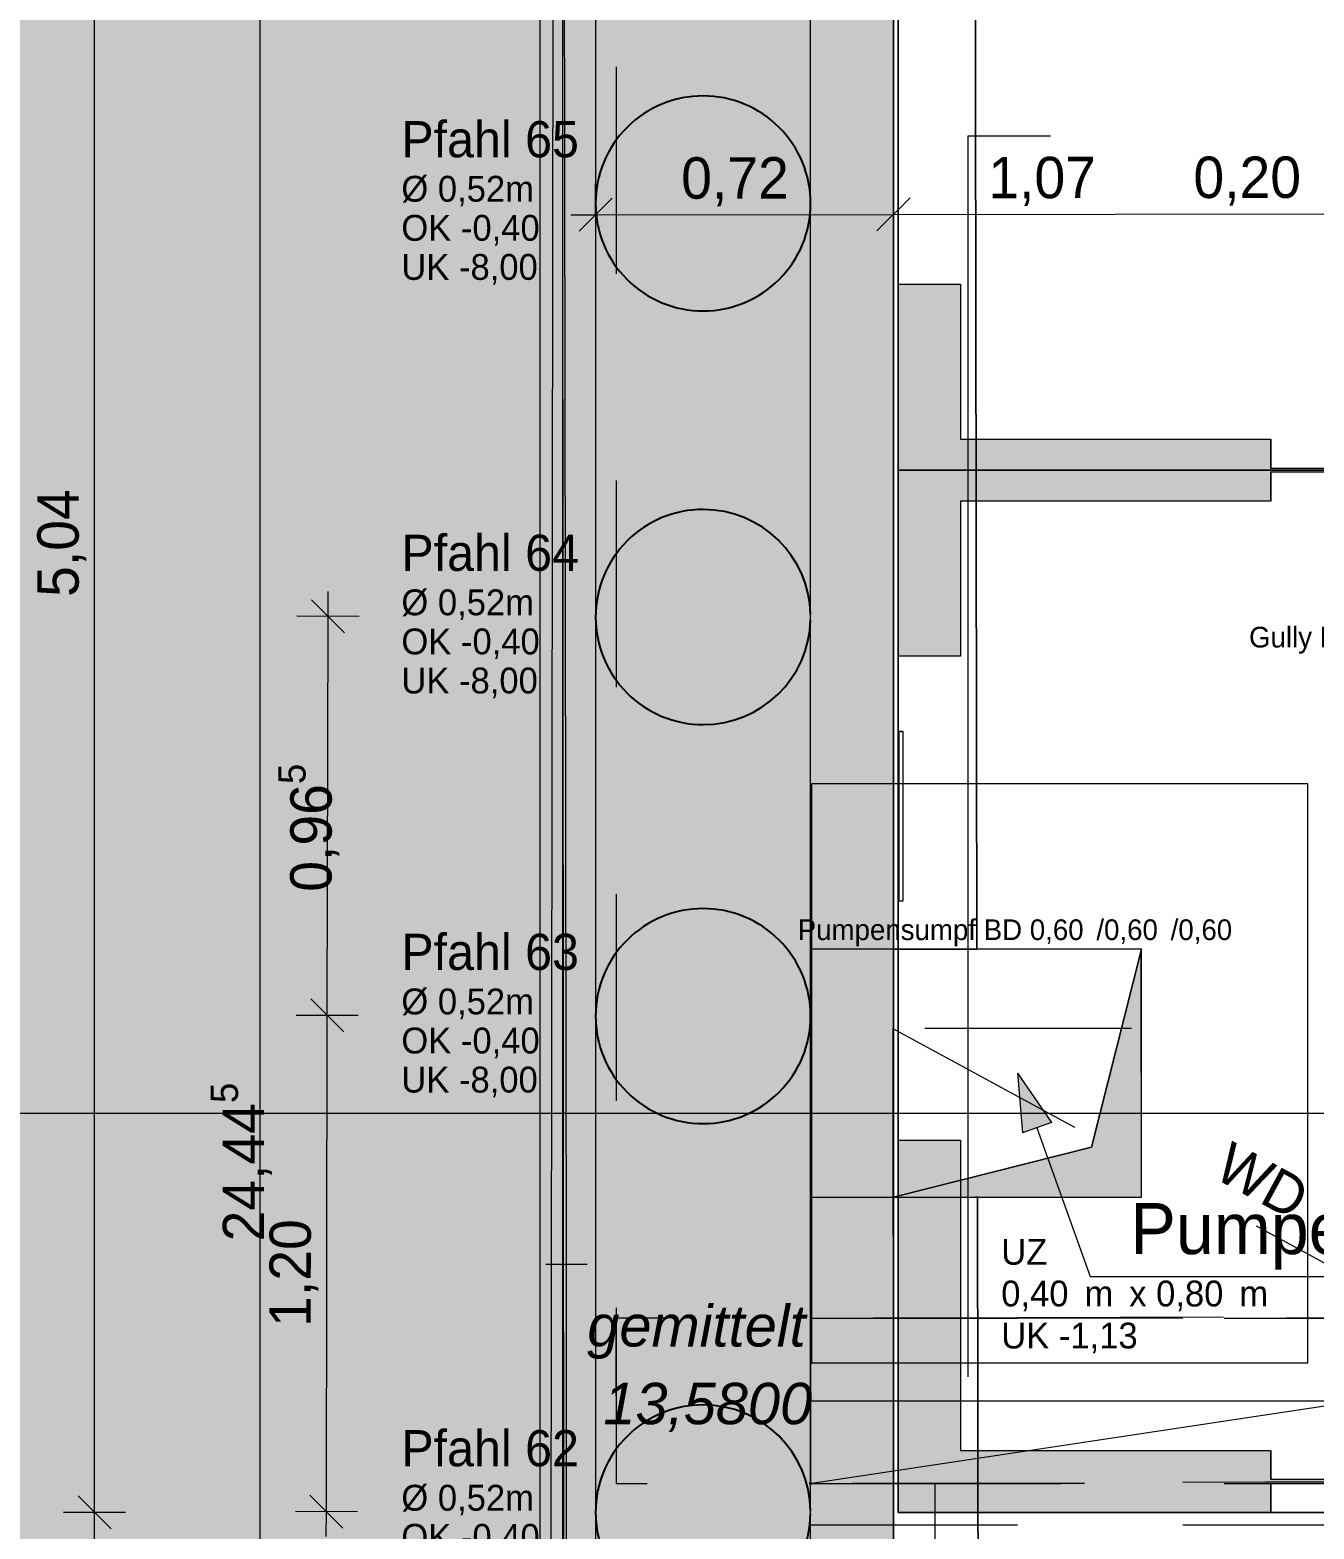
# Model space of a CAD drawing. Header units: metres. Extents: x -14 to 130, y -38 to 4.
# Drawn here: x -1.232 to 1.872, y -22.005 to -18.381 of the extents above; entities that cross this region are included whole.
import ezdxf

# ---------------------------------------------------------------- set-up
doc = ezdxf.new("R2010")
doc.units = ezdxf.units.M
doc.header["$MEASUREMENT"] = 0
for name, pattern in [('Schnittlinie', [0.006, 0.003, -0.0015, 0, -0.0015]), ('Strichliert_1_-1', [2, 1, -1]), ('Untersicht', [0.001, 0.0005, -0.0005])]:
    doc.linetypes.add(name, pattern=pattern)
for name, color, linetype in [('-1._KG PP_3_111 Bohrpfahl - ReGeBe', 7, 'Continuous'), ('-1._KG PP_3_111 Wand Aussen - Bohrpfahlwand 80', 7, 'Continuous'), ('-1._KG PP_3_210 Decke', 7, 'Continuous'), ('-1._KG PP_3_220 Bodenaufbau', 7, 'Continuous'), ('-1._KG PP_3_250 Träger Unterzug', 7, 'Continuous'), ('-1._KG PP_3_270 Deckendurchbruchsymbol', 7, 'Continuous'), ('-1._KG PP_3_570 Beschriftung 3D', 7, 'Continuous'), ('-1._KG PP_3_725 Nachbarbebauung', 7, 'Continuous'), ('-1._KG PP_3_810 Raum', 7, 'Continuous'), ('-1._KG PP_3_815 Raumbegrenzung', 7, 'Continuous'), ('-1._KG PP_3_851 Marker Schnitt', 7, 'Continuous'), ('-1._KG PP_3_910 Allgemein Lageplan Höhen', 7, 'Continuous'), ('-1._KG PP_3_945 Einreichplan Beschriftung', 7, 'Continuous'), ('-1._KG PP_3_950 Polierplan Bemaßung', 7, 'Continuous'), ('-1._KG PP_3_955 Polierplan Beschriftung', 7, 'Continuous'), ('-1._KG PP_3_Bauwerke_Gebäude - Haus', 7, 'Continuous'), ('-1._KG PP_3_Bemaßen_Sperrmaß 2D', 7, 'Continuous'), ('-1._KG PP_3_Gelände_Beschriftung Gelände', 7, 'Continuous'), ('-1._KG PP_3_Kataster Grenzpunkte_Grenzpunkt (GP) Hausecke_Kennzeichen', 7, 'Continuous'), ('-1._KG PP_3_Kataster Grundstücke_Grundstück', 7, 'Continuous'), ('-1._KG PP_3_Neubau_840 Baulinien', 7, 'Continuous')]:
    doc.layers.add(name, color=color, linetype=linetype)
doc.styles.add('ERSTELLTER_STIL_5', font='')
doc.styles.add('ERSTELLTER_STIL_6', font='arialbi.ttf')
doc.styles.get('ERSTELLTER_STIL_5').set_extended_font_data('Eurostile')
doc.linetypes.add('GAS', pattern='A,0,[1,415_260415_PP_VA_1_2 -1 KG1.Shx,S=0.186508,R=0,X=0,Y=0],-26.5,0', length=26.5)
doc.linetypes.add('Grenze Grundstück', pattern='A,0,[2,415_260415_PP_VA_1_2 -1 KG1.Shx,S=0.00031746,R=0,X=0,Y=0],-0.04,0', length=0.04)

msp = doc.modelspace()

# ---------------------------------------------------------------- hatches: boundary and pattern name
at = {"layer": '-1._KG PP_3_111 Bohrpfahl - ReGeBe', "linetype": 'Continuous', "lineweight": 13, "true_color": 0x3f7f02}
for points in [[(0.395, -18.54, 0.414214), (0.135, -18.8, 0.414214), (0.395, -19.06, 0.414214), (0.655, -18.8, 0.414214)], [(0.1351, -19.8, 0.414214), (0.3951, -20.06, 0.406183), (0.655, -19.8072), (0.655, -19.7929, 0.406183), (0.3951, -19.54, 0.414214)], [(0.395, -20.505, 0.414214), (0.135, -20.765, 0.414214), (0.395, -21.025, 0.414214), (0.655, -20.765, 0.414214)], [(0.135, -21.965, 0.414214), (0.395, -22.225, 0.41053), (0.655, -21.9683), (0.655, -21.9617, 0.41053), (0.395, -21.705, 0.414214)]]:
    msp.add_hatch(color=76, dxfattribs=at).paths.add_polyline_path(points)
at = {"layer": '-1._KG PP_3_111 Wand Aussen - Bohrpfahlwand 80', "linetype": 'Continuous', "lineweight": 13, "true_color": 0xaa6446}
for points in [[(0.055, -15), (0.055, -21.495), (0.135, -21.495), (0.135, -14.9999)], [(0.055, -21.495), (0.055, -21.99), (0.135, -21.99), (0.135, -21.495)], [(0.055, -21.99), (0.0667, -31.38), (0.1467, -31.3799), (0.135, -21.99)]]:
    msp.add_hatch(color=25, dxfattribs=at).paths.add_polyline_path(points)
at = {"layer": '-1._KG PP_3_111 Wand Aussen - Bohrpfahlwand 80', "linetype": 'Continuous', "lineweight": 13, "true_color": 0x3f7f02}
for points in [[(0.855, -21.495), (0.855, -14.9985), (0.655, -14.9989), (0.655, -21.495)], [(0.1439, -17.7673), (0.135, -17.7), (0.135, -18.8), (0.1439, -18.7327), (0.1698, -18.67), (0.2112, -18.6162), (0.265, -18.5748), (0.3277, -18.5489), (0.395, -18.54), (0.4623, -18.5489), (0.525, -18.5748), (0.5788, -18.6162), (0.6202, -18.67), (0.6461, -18.7327), (0.655, -18.8), (0.655, -17.7), (0.6461, -17.7673), (0.6202, -17.83), (0.5788, -17.8839), (0.525, -17.9252), (0.4623, -17.9511), (0.395, -17.96), (0.3277, -17.9511), (0.265, -17.9252), (0.2112, -17.8839), (0.1698, -17.83)], [(0.135, -20.765), (0.1439, -20.6977), (0.1698, -20.635), (0.2112, -20.5812), (0.265, -20.5398), (0.3277, -20.5139), (0.395, -20.505), (0.4623, -20.5139), (0.525, -20.5398), (0.5788, -20.5812), (0.6202, -20.635), (0.6461, -20.6977), (0.655, -20.765), (0.655, -19.8008), (0.6462, -19.8673), (0.6203, -19.93), (0.5789, -19.9839), (0.5251, -20.0252), (0.4624, -20.0511), (0.3951, -20.06), (0.3278, -20.0511), (0.2651, -20.0252), (0.2113, -19.9839), (0.1699, -19.93), (0.144, -19.8673), (0.1351, -19.8), (0.144, -19.7327), (0.1699, -19.67), (0.2113, -19.6162), (0.2651, -19.5748), (0.3278, -19.5489), (0.3951, -19.54), (0.4624, -19.5489), (0.5251, -19.5748), (0.5789, -19.6162), (0.6203, -19.67), (0.6462, -19.7327), (0.655, -19.7993), (0.655, -18.8), (0.6461, -18.8673), (0.6202, -18.93), (0.5788, -18.9839), (0.525, -19.0252), (0.4623, -19.0511), (0.395, -19.06), (0.3277, -19.0511), (0.265, -19.0252), (0.2112, -18.9839), (0.1698, -18.93), (0.1439, -18.8673), (0.135, -18.8)], [(0.1439, -20.8323), (0.135, -20.765), (0.135, -21.495), (0.655, -21.495), (0.655, -20.765), (0.6461, -20.8323), (0.6202, -20.895), (0.5788, -20.9489), (0.525, -20.9902), (0.4623, -21.0161), (0.395, -21.025), (0.3277, -21.0161), (0.265, -20.9902), (0.2112, -20.9489), (0.1698, -20.895)], [(0.655, -21.495), (0.135, -21.495), (0.135, -21.99), (0.1383, -21.9899), (0.135, -21.965), (0.1439, -21.8977), (0.1699, -21.835), (0.2112, -21.7812), (0.265, -21.7398), (0.3277, -21.7139), (0.395, -21.705), (0.4623, -21.7139), (0.525, -21.7398), (0.5789, -21.7812), (0.6202, -21.835), (0.6462, -21.8977), (0.655, -21.9648)], [(0.855, -21.9895), (0.855, -21.495), (0.655, -21.495), (0.655, -21.9896)], [(0.135, -21.99), (0.1367, -23.35), (0.1456, -23.2827), (0.1715, -23.22), (0.2128, -23.1662), (0.2667, -23.1248), (0.3294, -23.0989), (0.3967, -23.09), (0.464, -23.0989), (0.5267, -23.1248), (0.5805, -23.1662), (0.6219, -23.22), (0.6478, -23.2827), (0.6567, -23.35), (0.655, -21.9896), (0.6518, -21.9896), (0.6462, -22.0323), (0.6202, -22.095), (0.5789, -22.1489), (0.525, -22.1902), (0.4623, -22.2161), (0.395, -22.225), (0.3277, -22.2161), (0.265, -22.1902), (0.2112, -22.1489), (0.1699, -22.095), (0.1439, -22.0323), (0.1383, -21.9899)], [(0.655, -21.9652), (0.6518, -21.9896), (0.655, -21.9896)], [(0.8667, -31.379), (0.855, -21.9895), (0.655, -21.9896), (0.6667, -31.3793)]]:
    msp.add_hatch(color=76, dxfattribs=at).paths.add_polyline_path(points)
at = {"layer": '-1._KG PP_3_270 Deckendurchbruchsymbol', "linetype": 'Continuous', "lineweight": 0, "true_color": 0x000000}
msp.add_hatch(color=18, dxfattribs=at).paths.add_polyline_path([(0.855, -21.2031), (1.455, -21.2031), (1.455, -20.6031), (1.3338, -21.0819)])
at = {"layer": '-1._KG PP_3_570 Beschriftung 3D', "linetype": 'Continuous', "lineweight": 0, "true_color": 0x191100}
h = msp.add_hatch(color=28, dxfattribs=at)
h.paths.add_polyline_path([(0.8669, -11.48), (0.8449, -11.48), (0.8449, -11.49), (0.8669, -11.49), (0.8669, -11.935), (1.0169, -11.935), (1.0169, -11.56), (1.7669, -11.56), (1.7669, -11.49), (4.9669, -11.49), (4.9669, -11.56), (5.7169, -11.56), (5.7169, -11.935), (5.7869, -11.935), (5.7869, -13.105), (5.7169, -13.105), (5.7169, -13.855), (4.9669, -13.855), (4.9669, -13.925), (1.7669, -13.925), (1.7669, -13.855), (1.0169, -13.855), (1.0169, -13.105), (0.8669, -13.105), (0.8669, -14.005), (1.7669, -14.005), (1.7669, -13.935), (4.9669, -13.935), (4.9669, -14.005), (5.7869, -14.005), (5.7869, -14.205), (4.9669, -14.205), (4.9669, -14.275), (1.7669, -14.275), (1.7669, -14.205), (0.8669, -14.205), (0.8669, -15.105), (1.0169, -15.105), (1.0169, -14.355), (1.7669, -14.355), (1.7669, -14.285), (4.9669, -14.285), (4.9669, -14.355), (5.7169, -14.355), (5.7169, -15.105), (5.7869, -15.105), (5.7869, -15.825), (5.7169, -15.825), (5.7169, -16.575), (4.9669, -16.575), (4.9669, -16.645), (1.7669, -16.645), (1.7669, -16.575), (1.0169, -16.575), (1.0169, -15.825), (0.8669, -15.825), (0.8669, -16.725), (1.7669, -16.725), (1.7669, -16.655), (4.9669, -16.655), (4.9669, -16.725), (5.7869, -16.725), (5.7869, -16.925), (4.9669, -16.925), (4.9669, -16.995), (1.7669, -16.995), (1.7669, -16.925), (0.8669, -16.925), (0.8669, -17.825), (1.0169, -17.825), (1.0169, -17.075), (1.7669, -17.075), (1.7669, -17.005), (4.9669, -17.005), (4.9669, -17.075), (5.7169, -17.075), (5.7169, -17.825), (5.7869, -17.825), (5.7869, -18.995), (5.7169, -18.995), (5.7169, -19.37), (4.9669, -19.37), (4.9669, -19.44), (1.7669, -19.44), (1.7669, -19.37), (1.0169, -19.37), (1.0169, -18.995), (0.8669, -18.995), (0.8669, -19.895), (1.0169, -19.895), (1.0169, -19.52), (1.7669, -19.52), (1.7669, -19.45), (4.9669, -19.45), (4.9669, -19.52), (5.7169, -19.52), (5.7169, -19.895), (5.7869, -19.895), (5.7869, -21.065), (5.7169, -21.065), (5.7169, -21.815), (4.9669, -21.815), (4.9669, -21.885), (1.7669, -21.885), (1.7669, -21.815), (1.0169, -21.815), (1.0169, -21.065), (0.8669, -21.065), (0.8669, -21.965), (1.7669, -21.965), (1.7669, -21.895), (4.9669, -21.895), (4.9669, -21.965), (5.7869, -21.965), (5.7869, -22.165), (4.9669, -22.165), (4.9669, -22.235), (1.7669, -22.235), (1.7669, -22.165), (0.8669, -22.165), (0.8669, -23.065), (1.0169, -23.065), (1.0169, -22.315), (1.7669, -22.315), (1.7669, -22.245), (4.9669, -22.245), (4.9669, -22.315), (5.7169, -22.315), (5.7169, -23.065), (5.7869, -23.065), (5.7869, -24.235), (5.7169, -24.235), (5.7169, -24.61), (4.9669, -24.61), (4.9669, -24.68), (1.7669, -24.68), (1.7669, -24.61), (1.0169, -24.61), (1.0169, -24.235), (0.8669, -24.235), (0.8669, -25.135), (1.0169, -25.135), (1.0169, -24.76), (1.7669, -24.76), (1.7669, -24.69), (4.9669, -24.69), (4.9669, -24.76), (5.7169, -24.76), (5.7169, -25.135), (5.7869, -25.135), (5.7869, -26.305), (5.7169, -26.305), (5.7169, -27.055), (4.9669, -27.055), (4.9669, -27.125), (1.7669, -27.125), (1.7669, -27.055), (1.0169, -27.055), (1.0169, -26.305), (0.8669, -26.305), (0.8669, -27.205), (1.7669, -27.205), (1.7669, -27.135), (4.9669, -27.135), (4.9669, -27.205), (5.8569, -27.205), (5.8569, -27.2189), (4.976, -27.345), (4.9859, -27.4143), (1.8181, -27.8674), (1.8082, -27.7981), (0.9173, -27.9256), (1.0447, -28.8165), (1.1932, -28.7953), (1.087, -28.0528), (1.8294, -27.9466), (1.8195, -27.8773), (4.9873, -27.4242), (4.9972, -27.4935), (5.7396, -27.3872), (5.8458, -28.1297), (5.9151, -28.1198), (6.0171, -28.8325), (5.9478, -28.8424), (6.054, -29.5849), (5.3116, -29.6911), (5.3215, -29.7604), (2.1537, -30.2135), (2.1438, -30.1442), (1.4014, -30.2504), (1.2952, -29.508), (1.1467, -29.5292), (1.2741, -30.4202), (0.9173, -30.4715), (1.0447, -31.3624), (1.1932, -31.3412), (1.087, -30.5987), (1.8294, -30.4925), (1.8195, -30.4232), (4.9873, -29.9701), (4.9972, -30.0394), (5.7396, -29.9332), (5.8458, -30.6756), (5.9151, -30.6657), (6.0171, -31.3784), (5.9478, -31.3883), (6.054, -32.1308), (5.3116, -32.237), (5.3215, -32.3063), (2.1537, -32.7594), (2.1438, -32.6901), (1.4014, -32.7963), (1.2952, -32.0539), (1.1467, -32.0751), (1.2741, -32.9661), (2.1651, -32.8386), (2.1551, -32.7693), (5.3229, -32.3162), (5.3328, -32.3855), (13.0079, -31.2875), (13.0178, -31.3553), (13.9084, -31.2254), (13.8997, -31.166), (17.0675, -30.7129), (17.0749, -30.7638), (17.9655, -30.634), (17.8356, -29.7434), (17.7645, -29.7538), (17.6625, -29.0411), (17.7318, -29.031), (17.602, -28.1404), (16.7114, -28.2702), (16.7227, -28.3479), (13.555, -28.8011), (13.5557, -28.806), (13.5448, -28.7318), (12.6543, -28.8616), (12.7841, -29.7522), (12.8533, -29.7421), (12.9553, -30.4549), (12.8879, -30.4647), (13.0065, -31.2777), (6.2223, -32.2481), (6.0963, -31.3671), (6.027, -31.377), (5.925, -30.6643), (5.9943, -30.6544), (5.8668, -29.7632), (6.2237, -29.7121), (6.0963, -28.8212), (6.027, -28.8311), (5.925, -28.1184), (5.9943, -28.1084), (5.8669, -27.2175), (5.8669, -26.305), (5.7969, -26.305), (5.7969, -25.135), (5.8669, -25.135), (5.8669, -24.235), (5.7969, -24.235), (5.7969, -23.065), (5.8669, -23.065), (5.8669, -22.165), (5.7969, -22.165), (5.7969, -21.965), (5.8669, -21.965), (5.8669, -21.065), (5.7969, -21.065), (5.7969, -19.895), (5.8669, -19.895), (5.8669, -18.995), (5.7969, -18.995), (5.7969, -17.825), (5.8669, -17.825), (5.8669, -16.925), (5.7969, -16.925), (5.7969, -16.725), (5.8669, -16.725), (5.8669, -15.825), (5.7969, -15.825), (5.7969, -15.105), (5.8669, -15.105), (5.8669, -14.205), (5.7969, -14.205), (5.7969, -14.005), (5.8669, -14.005), (5.8669, -13.105), (5.7969, -13.105), (5.7969, -11.935), (5.8669, -11.935), (5.8669, -11.035), (5.7969, -11.035), (5.7969, -9.865), (5.8669, -9.865), (5.8669, -8.965), (4.9669, -8.965), (4.9669, -9.035), (1.7669, -9.035), (1.7669, -8.965), (0.8669, -8.965), (0.8669, -9.865), (1.0169, -9.865), (1.0169, -9.115), (1.7669, -9.115), (1.7669, -9.045), (4.9669, -9.045), (4.9669, -9.115), (5.7169, -9.115), (5.7169, -9.865), (5.7869, -9.865), (5.7869, -11.035), (5.7169, -11.035), (5.7169, -11.41), (4.9669, -11.41), (4.9669, -11.48), (1.7669, -11.48), (1.7669, -11.41), (1.0169, -11.41), (1.0169, -11.035), (0.8669, -11.035)])
h.paths.add_polyline_path([(12.9325, -29.7306), (12.8243, -28.9884), (13.5665, -28.8802), (13.5564, -28.811), (16.7241, -28.3578), (16.7228, -28.3486), (16.733, -28.4186), (17.4752, -28.3104), (17.5834, -29.0526), (17.6526, -29.0425), (17.7546, -29.7552), (17.6872, -29.7651), (17.7954, -30.5072), (17.0532, -30.6154), (17.066, -30.703), (13.8983, -31.1561), (13.8867, -31.077), (13.1446, -31.1852), (13.0364, -30.443), (12.9652, -30.4534), (12.8632, -29.7407)], flags=0)
at = {"layer": '-1._KG PP_3_725 Nachbarbebauung', "linetype": 'Continuous', "lineweight": 0, "true_color": 0x1f1f1f}
msp.add_hatch(color=250, dxfattribs=at).paths.add_polyline_path([(0.0099, -2.0785), (-3.9335, -2.0676), (-3.9335, -23.1322), (-0.1266, -23.2195), (0.059, -23.2207), (0.0528, -14.1947), (0.0564, -12.2031)])
at = {"layer": '-1._KG PP_3_955 Polierplan Beschriftung', "linetype": 'Continuous', "lineweight": 0, "true_color": 0x000000}
msp.add_hatch(color=18, dxfattribs=at).paths.add_polyline_path([(1.155, -20.9031), (1.1668, -21.0475), (1.2374, -21.0223)])

# ---------------------------------------------------------------- linework, layer by layer
at = {"layer": '-1._KG PP_3_111 Bohrpfahl - ReGeBe', "color": 7, "linetype": 'Continuous', "lineweight": 25, "ltscale": 1000, "flags": 128}
for points in [[(0.395, -18.54, 0.414214), (0.135, -18.8, 0.414214), (0.395, -19.06, 0.414214), (0.655, -18.8, 0.414214)], [(0.395, -20.505, 0.414214), (0.135, -20.765, 0.414214), (0.395, -21.025, 0.414214), (0.655, -20.765, 0.414214)]]:
    msp.add_lwpolyline(points, format="xyb", close=True, dxfattribs=at)
for points in [[(0.655, -19.7929, 0.406183), (0.3951, -19.54, 0.414214), (0.1351, -19.8, 0.414214), (0.3951, -20.06, 0.406183), (0.655, -19.8072)], [(0.655, -21.9617, 0.41053), (0.395, -21.705, 0.414214), (0.135, -21.965, 0.414214), (0.395, -22.225, 0.41053), (0.655, -21.9683)]]:
    msp.add_lwpolyline(points, format="xyb", dxfattribs=at)
at = {"layer": '-1._KG PP_3_111 Wand Aussen - Bohrpfahlwand 80', "color": 7, "linetype": 'Continuous', "lineweight": 18, "ltscale": 1000}
for p, q in [((0.655, -21.495), (0.655, -14.9989)), ((0.655, -21.9896), (0.655, -21.495)), ((0.6667, -31.3793), (0.655, -21.9896))]:
    msp.add_line(p, q, dxfattribs=at)
at = {"layer": '-1._KG PP_3_111 Wand Aussen - Bohrpfahlwand 80', "color": 7, "linetype": 'Continuous', "lineweight": 13, "ltscale": 1000}
for p, q in [((0.135, -17.7), (0.135, -18.8)), ((0.135, -18.8), (0.135, -20.765)), ((0.135, -20.765), (0.135, -21.495)), ((0.135, -21.495), (0.135, -21.99)), ((0.135, -21.99), (0.1367, -23.35))]:
    msp.add_line(p, q, dxfattribs=at)
at = {"layer": '-1._KG PP_3_111 Wand Aussen - Bohrpfahlwand 80', "color": 7, "linetype": 'Continuous', "lineweight": 13, "ltscale": 1000, "flags": 128}
for points in [[(0.055, -15), (0.055, -21.495)], [(0.055, -21.495), (0.055, -21.99)], [(0.055, -21.99), (0.0667, -31.38)]]:
    msp.add_lwpolyline(points, dxfattribs=at)
at = {"layer": '-1._KG PP_3_111 Wand Aussen - Bohrpfahlwand 80', "color": 7, "linetype": 'Continuous', "lineweight": 18, "ltscale": 1000, "flags": 128}
for points in [[(0.855, -21.495), (0.855, -14.9985)], [(0.855, -21.9895), (0.855, -21.495)], [(0.8667, -31.379), (0.855, -21.9895)]]:
    msp.add_lwpolyline(points, dxfattribs=at)
at = {"layer": '-1._KG PP_3_210 Decke', "color": 8, "linetype": 'Untersicht', "lineweight": 13, "ltscale": 1000, "flags": 128}
msp.add_lwpolyline([(0.1831, -14.47), (0.185, -14.9998), (0.185, -21.895), (3.305, -21.895), (3.305, -22.165), (4.905, -22.165), (4.905, -24.32), (7.875, -24.32), (7.875, -23.85), (9.87, -23.85), (9.87, -24.32), (13.0067, -24.32), (12.9484, -23.92), (12.865, -23.92), (12.865, -21.895), (18.7604, -21.895), (18.7621, -21.495), (18.7694, -20.4274), (14.6603, -20.4274), (15.32, -17.3819), (15.32, -14.87), (15.32, -14.47)], close=True, dxfattribs=at)
at = {"layer": '-1._KG PP_3_210 Decke', "color": 7, "linetype": 'Untersicht', "lineweight": 13, "ltscale": 1000, "true_color": 0xf4f4f4, "flags": 128}
msp.add_lwpolyline([(5.305, -21.495), (0.1844, -21.495), (0.1967, -31.38), (9.535, -31.38), (9.535, -30.88), (12.385, -30.88), (12.385, -29.98), (18.7258, -29.98), (18.7621, -21.495), (12.465, -21.495), (12.465, -24.32), (13.0067, -24.32), (13.2326, -25.87), (9.875, -25.87), (7.875, -25.87), (7.875, -23.92), (5.305, -23.92)], close=True, dxfattribs=at)
at = {"layer": '-1._KG PP_3_220 Bodenaufbau', "color": 7, "linetype": 'Continuous', "lineweight": 13, "ltscale": 1000, "flags": 128}
for points in [[(0.855, -20.6033), (0.8545, -14.8671), (0.8319, -8.705)], [(1.057, -20.6028), (1.0384, -8.705)], [(1.0384, -8.705), (1.057, -20.6031)], [(1.057, -20.6031), (0.855, -20.6033)], [(1.4543, -20.6023), (1.057, -20.6028)], [(1.455, -21.2023), (1.4543, -20.6023)], [(0.855, -21.2033), (1.058, -21.2031)], [(0.8689, -33.1019), (0.855, -21.9895), (0.855, -21.2033)], [(1.058, -21.2028), (1.455, -21.2023)], [(1.0765, -33.0721), (1.058, -21.2028)], [(1.058, -21.2031), (1.0765, -33.0721)]]:
    msp.add_lwpolyline(points, dxfattribs=at)
at = {"layer": '-1._KG PP_3_250 Träger Unterzug', "color": 76, "linetype": 'GAS', "lineweight": 13, "ltscale": 1000, "true_color": 0x3f7f02}
msp.add_line((0.655, -21.695), (3.305, -21.695), dxfattribs=at)
at = {"layer": '-1._KG PP_3_250 Träger Unterzug', "color": 76, "linetype": 'Untersicht', "lineweight": 13, "ltscale": 1000, "true_color": 0x3f7f02, "flags": 128}
for points in [[(0.655, -21.495), (3.305, -21.495)], [(0.655, -21.495), (0.655, -21.895)], [(0.655, -21.895), (3.305, -21.895)]]:
    msp.add_lwpolyline(points, dxfattribs=at)
at = {"layer": '-1._KG PP_3_270 Deckendurchbruchsymbol', "color": 7, "linetype": 'Continuous', "lineweight": 13, "ltscale": 1000, "flags": 128}
for points in [[(1.3338, -21.0819), (1.455, -20.6031), (0.855, -20.6031), (0.855, -21.2031)], [(0.855, -21.2031), (1.455, -21.2031), (1.455, -20.6031), (1.3338, -21.0819)]]:
    msp.add_lwpolyline(points, close=True, dxfattribs=at)
at = {"layer": '-1._KG PP_3_570 Beschriftung 3D', "color": 150, "linetype": 'Continuous', "lineweight": 13, "ltscale": 1000, "true_color": 0x0f7ffe}
for q in [(0.8685, -20.4861), (0.8785, -20.077)]:
    msp.add_line((0.8685, -20.077), q, dxfattribs=at)
at = {"layer": '-1._KG PP_3_570 Beschriftung 3D', "color": 40, "linetype": 'Continuous', "lineweight": 0, "ltscale": 1000, "true_color": 0xffb300, "flags": 128}
for points in [[(0.8669, -18.995), (1.0169, -18.995)], [(0.8669, -19.895), (0.8669, -18.995)], [(1.0169, -18.995), (1.0169, -19.37)], [(1.0173, -18.995), (1.0173, -19.37)], [(1.0169, -19.37), (1.7669, -19.37)], [(1.7669, -19.37), (1.7669, -19.44)], [(1.7673, -19.37), (1.7673, -19.44)], [(1.7669, -19.44), (4.9669, -19.44)], [(1.7669, -19.45), (1.7669, -19.52)], [(4.9669, -19.45), (1.7669, -19.45)], [(1.7673, -19.45), (1.7673, -19.52)], [(1.0169, -19.52), (1.0169, -19.895)], [(1.7669, -19.52), (1.0169, -19.52)], [(1.0173, -19.52), (1.0173, -19.895)], [(1.0169, -19.895), (0.8669, -19.895)], [(0.8669, -21.065), (1.0169, -21.065)], [(0.8669, -21.965), (0.8669, -21.065)], [(1.0169, -21.065), (1.0169, -21.815)], [(1.0173, -21.065), (1.0173, -21.815)], [(1.0169, -21.815), (1.7669, -21.815)], [(1.7669, -21.815), (1.7669, -21.885)], [(1.7673, -21.815), (1.7673, -21.885)], [(1.7669, -21.885), (4.9669, -21.885)], [(1.7669, -21.895), (1.7669, -21.965)], [(4.9669, -21.895), (1.7669, -21.895)], [(1.7673, -21.895), (1.7673, -21.965)], [(1.7669, -21.965), (0.8669, -21.965)]]:
    msp.add_lwpolyline(points, dxfattribs=at)
at = {"layer": '-1._KG PP_3_570 Beschriftung 3D', "color": 150, "linetype": 'Continuous', "lineweight": 13, "ltscale": 1000, "true_color": 0x0f7ffe, "flags": 128}
msp.add_lwpolyline([(0.8685, -20.4861), (0.8785, -20.4861), (0.8785, -20.077), (0.8685, -20.077)], close=True, dxfattribs=at)
at = {"layer": '-1._KG PP_3_570 Beschriftung 3D', "color": 150, "linetype": 'Continuous', "lineweight": 13, "ltscale": 1000, "true_color": 0x0f7ffe}
msp.add_point((0.8685, -20.077), dxfattribs=at)
at = {"layer": '-1._KG PP_3_725 Nachbarbebauung', "color": 8, "linetype": 'Continuous', "lineweight": 13, "ltscale": 1000, "flags": 128}
msp.add_lwpolyline([(-3.9335, -23.1322), (-0.1266, -23.2195), (0.059, -23.2207), (0.0528, -14.1947), (0.0564, -12.2031), (0.0099, -2.0785), (-3.9335, -2.0676)], dxfattribs=at)
at = {"layer": '-1._KG PP_3_810 Raum', "color": 5, "linetype": 'Continuous', "lineweight": 0, "ltscale": 1000, "flags": 128}
for points in [[(0.8669, -16.925), (0.8669, -19.445), (5.8669, -19.445), (5.8669, -16.925)], [(0.8669, -19.445), (0.8669, -21.965), (5.8669, -21.965), (5.8669, -19.445)]]:
    msp.add_lwpolyline(points, close=True, dxfattribs=at)
at = {"layer": '-1._KG PP_3_815 Raumbegrenzung', "color": 5, "linetype": 'Continuous', "lineweight": 0, "ltscale": 1000, "flags": 128}
for points in [[(5.8669, -19.445), (0.8669, -19.445), (0.8669, -16.925), (5.8669, -16.925)], [(5.8669, -21.965), (0.8669, -21.965), (0.8669, -19.445), (5.8669, -19.445)]]:
    msp.add_lwpolyline(points, close=True, dxfattribs=at)
at = {"layer": '-1._KG PP_3_851 Marker Schnitt', "color": 7, "linetype": 'Schnittlinie', "lineweight": 13, "ltscale": 1000}
for p, q in [((1.235, 3.0949), (1.235, -18.6375)), ((1.235, -18.6375), (1.035, -18.6375)), ((1.035, -18.6375), (1.035, -35.645))]:
    msp.add_line(p, q, dxfattribs=at)
at = {"layer": '-1._KG PP_3_910 Allgemein Lageplan Höhen', "color": 7, "linetype": 'Continuous', "lineweight": 13, "ltscale": 1000}
for p, q in [((0.065, -21.415), (0.065, -21.315)), ((0.015, -21.365), (0.115, -21.365))]:
    msp.add_line(p, q, dxfattribs=at)
at = {"layer": '-1._KG PP_3_955 Polierplan Beschriftung', "color": 7, "linetype": 'Continuous', "lineweight": 13, "ltscale": 1000}
for p, q in [((1.155, -20.9031), (1.2374, -21.0223)), ((1.155, -20.9031), (1.1668, -21.0475)), ((1.2374, -21.0223), (1.1668, -21.0475)), ((1.2021, -21.0349), (1.3306, -21.3946)), ((1.3306, -21.3946), (1.4278, -21.3946)), ((1.4278, -21.3946), (4.2704, -21.3946))]:
    msp.add_line(p, q, dxfattribs=at)
at = {"layer": '-1._KG PP_3_Bauwerke_Gebäude - Haus', "color": 7, "linetype": 'Continuous', "lineweight": 13, "ltscale": 1000, "true_color": 0xefefef}
msp.add_line((0.0318, -17.8986), (0.024, -24.4171), dxfattribs=at)
at = {"layer": '-1._KG PP_3_Bemaßen_Sperrmaß 2D', "color": 5, "linetype": 'GAS', "lineweight": 0, "ltscale": 1000}
for p, q in [((0, 3), (0, -36)), ((-1.5, -21), (21, -21))]:
    msp.add_line(p, q, dxfattribs=at)
at = {"layer": '-1._KG PP_3_Gelände_Beschriftung Gelände', "color": 7, "linetype": 'Continuous', "lineweight": 18, "ltscale": 1000, "flags": 128}
for points in [[(0.655, -20.6031), (0.655, -14.9989), (0.6319, -8.705)], [(0.8319, -8.705), (0.8545, -14.8671), (0.855, -20.6031)], [(1.0384, -8.705), (1.057, -20.6031)], [(0.855, -20.6031), (0.655, -20.6031)], [(0.855, -20.6031), (1.0568, -20.6031)], [(1.455, -20.6031), (1.057, -20.6031)], [(1.455, -21.2031), (1.455, -20.6031)], [(0.655, -21.2031), (1.0539, -21.2031)], [(0.6691, -33.3327), (0.655, -21.9896), (0.655, -21.2031)], [(0.855, -21.2033), (1.0539, -21.2031)], [(0.855, -21.2033), (0.855, -21.9895), (0.8689, -33.1019)], [(1.058, -21.2031), (1.0539, -21.2031)], [(1.058, -21.2031), (1.455, -21.2031)], [(1.0765, -33.0721), (1.058, -21.2031)]]:
    msp.add_lwpolyline(points, dxfattribs=at)
at = {"layer": '-1._KG PP_3_Gelände_Beschriftung Gelände', "color": 7, "linetype": 'Strichliert_1_-1', "lineweight": 13, "ltscale": 1000, "flags": 128}
msp.add_lwpolyline([(0.657, -21.6031), (1.857, -21.6031), (1.857, -20.2031), (0.657, -20.2031)], close=True, dxfattribs=at)
at = {"layer": '-1._KG PP_3_Kataster Grenzpunkte_Grenzpunkt (GP) Hausecke_Kennzeichen', "color": 6, "linetype": 'Continuous', "lineweight": 13, "ltscale": 1000, "true_color": 0xfb02fe}
for p, q in [((-0.676, -33.1491), (-0.676, -8.705)), ((0.1354, -18.9023), (0.1352, -18.7523)), ((0.8554, -18.9014), (0.8552, -18.7514)), ((0.1752, -18.7873), (0.0953, -18.8674)), ((0.8952, -18.7864), (0.8153, -18.8665)), ((0.0753, -18.8274), (0.1353, -18.8273)), ((0.1353, -18.8273), (0.8553, -18.8264)), ((0.8553, -18.8264), (1.9268, -18.8251))]:
    msp.add_line(p, q, dxfattribs=at)
at = {"layer": '-1._KG PP_3_Kataster Grenzpunkte_Grenzpunkt (GP) Hausecke_Kennzeichen', "color": 76, "linetype": 'Continuous', "lineweight": 13, "ltscale": 1000, "true_color": 0x3f7f02}
for p, q in [((-1.076, -21.965), (-1.076, -16.925)), ((-0.5118, -19.7983), (-0.5117, -19.7383)), ((-0.4719, -19.8384), (-0.5517, -19.7583)), ((-0.4368, -19.7985), (-0.5868, -19.7982)), ((-0.5136, -20.7633), (-0.5118, -19.7983)), ((-0.5535, -20.7233), (-0.4737, -20.8034)), ((-0.4386, -20.7635), (-0.5886, -20.7632)), ((-0.5158, -21.9633), (-0.5136, -20.7633)), ((-1.116, -21.925), (-1.036, -22.005)), ((-0.5557, -21.9233), (-0.4759, -22.0034)), ((-0.4408, -21.9635), (-0.5908, -21.9632)), ((-0.5159, -22.0233), (-0.5158, -21.9633)), ((-1.001, -21.965), (-1.151, -21.965)), ((-1.076, -22.165), (-1.076, -21.965))]:
    msp.add_line(p, q, dxfattribs=at)
at = {"layer": '-1._KG PP_3_Kataster Grenzpunkte_Grenzpunkt (GP) Hausecke_Kennzeichen', "color": 30, "linetype": 'Untersicht', "lineweight": 13, "ltscale": 1000, "true_color": 0xff6400}
msp.add_line((0.8535, -20.795), (2.5665, -21.7258), dxfattribs=at)
at = {"layer": '-1._KG PP_3_Kataster Grenzpunkte_Grenzpunkt (GP) Hausecke_Kennzeichen', "color": 7, "linetype": 'Strichliert_1_-1', "lineweight": 13, "ltscale": 1000}
msp.add_line((0.6575, -21.8946), (3.305, -21.495), dxfattribs=at)
at = {"layer": '-1._KG PP_3_Kataster Grenzpunkte_Grenzpunkt (GP) Hausecke_Kennzeichen', "color": 7, "linetype": 'Continuous', "lineweight": 13, "ltscale": 1000}
msp.add_circle((0.655, -21.895), 0.0025, dxfattribs=at)
at = {"layer": '-1._KG PP_3_Kataster Grundstücke_Grundstück', "color": 30, "linetype": 'Untersicht', "lineweight": 13, "ltscale": 1000, "true_color": 0xff6400, "flags": 128}
for points in [[(0.8535, -20.795), (0.8535, -21.495), (3.4035, -21.4855), (3.405, -21.8855), (0.855, -21.895), (0.855, -21.995), (3.3169, -21.995), (3.3169, -21.965), (5.3169, -21.965), (5.3169, -22.165), (4.805, -22.165), (4.805, -23.82), (4.805, -23.92), (7.475, -23.92)], [(14.5807, -20.795), (11.765, -20.795), (11.765, -23.22), (6.0051, -23.22), (6.0051, -20.795), (0.8535, -20.795)], [(0.8549, -21.895), (0.865, -29.98)], [(0.9549, -21.895), (0.8549, -21.895)], [(0.9645, -29.58), (0.9549, -21.895)]]:
    msp.add_lwpolyline(points, dxfattribs=at)
for points in [[(0.655, -21.895), (3.405, -21.895), (3.405, -21.495), (0.655, -21.495)], [(0.655, -21.995), (3.405, -21.995), (3.405, -21.895), (0.655, -21.895)], [(3.3169, -21.895), (0.9549, -21.895), (0.9645, -29.58), (3.3169, -29.58), (3.3169, -27.405), (3.3169, -27.205)]]:
    msp.add_lwpolyline(points, close=True, dxfattribs=at)
at = {"layer": '-1._KG PP_3_Neubau_840 Baulinien', "color": 76, "linetype": 'Grenze Grundstück', "lineweight": 13, "ltscale": 1000, "true_color": 0x3f7f02, "flags": 128}
msp.add_lwpolyline([(0, -0.0002), (18.985, -0.0012), (18.935, -15), (18.9, -21.365), (18.85, -31.325), (0.0665, -34.0269), (0.065, -21.365), (0.055, -15)], close=True, dxfattribs=at)

# ---------------------------------------------------------------- texts
at = {"layer": '-1._KG PP_3_270 Deckendurchbruchsymbol', "color": 1, "linetype": 'Continuous', "lineweight": 0, "char_height": 0.05, "attachment_point": 8, "style": 'ERSTELLTER_STIL_5'}
for s, insert in [('\\A1;{\\pqc;\\pt0;\\fEurostile|b0|i0|c0|p0;\\W1.000000;Gully DD 0,20\\fEurostile|b0|i0|c0|p0;\\W1.000000;\\A1{\\H.66x;\\S^  ;}\\fEurostile|b0|i0|c0|p0;\\W1.000000; /0,20\\fEurostile|b0|i0|c0|p0;\\W1.000000;\\A1{\\H.66x;\\S^  ;}\\fEurostile|b0|i0|c0|p0;\\W1.000000;\\fEurostile|b0|i0|c0|p0;\\W1.000000;\\A1{\\H.66x;\\S^  ;}}', (2.025, -19.8888)), ('\\A1;{\\pqc;\\pt0;\\fEurostile|b0|i0|c0|p0;\\W1.000000;Pumpensumpf BD 0,60\\fEurostile|b0|i0|c0|p0;\\W1.000000;\\A1{\\H.66x;\\S^  ;}\\fEurostile|b0|i0|c0|p0;\\W1.000000; /0,60\\fEurostile|b0|i0|c0|p0;\\W1.000000;\\A1{\\H.66x;\\S^  ;}\\fEurostile|b0|i0|c0|p0;\\W1.000000; /0,60\\fEurostile|b0|i0|c0|p0;\\W1.000000;\\A1{\\H.66x;\\S^  ;}}', (1.155, -20.5962))]:
    msp.add_mtext(s, dxfattribs=dict(at, insert=insert))
at = {"layer": '-1._KG PP_3_910 Allgemein Lageplan Höhen', "color": 7, "linetype": 'Continuous', "lineweight": 13, "char_height": 0.1, "attachment_point": 1, "style": 'ERSTELLTER_STIL_6'}
for s, insert in [('\\A1;{\\pql;\\fArial Italic|b0|i0|c0|p0;\\W1.000000;gemittelt}', (0.115, -21.4639)), ('\\A1;{\\pql;\\fArial Italic|b0|i0|c0|p0;\\W1.000000; 13,5800}', (0.115, -21.6517))]:
    msp.add_mtext(s, dxfattribs=dict(at, insert=insert))
at = {"layer": '-1._KG PP_3_945 Einreichplan Beschriftung', "color": 7, "linetype": 'Continuous', "lineweight": 13, "char_height": 0.0625, "attachment_point": 1, "style": 'ERSTELLTER_STIL_5'}
for s, insert in [('\\A1;{\\pql;\\pt0,1;\\fEurostile|b0|i0|c0|p0;\\W1.000000;UZ\\fEurostile|b0|i0|c0|p0;\\W1.000000;\\A1{\\H.66x;\\S^  ;}\\fEurostile|b0|i0|c0|p0;\\W1.000000;\\fEurostile|b0|i0|c0|p0;\\W1.000000;\\A1{\\H.66x;\\S^  ;}\\fEurostile|b0|i0|c0|p0;\\W1.000000;\\fEurostile|b0|i0|c0|p0;\\W1.000000;\\fEurostile|b0|i0|c0|p0;\\W1.000000;\\fEurostile|b0|i0|c0|p0;\\W1.000000;\\fEurostile|b0|i0|c0|p0;\\W1.000000;\\fEurostile|b0|i0|c0|p0;\\W1.000000;\\fEurostile|b0|i0|c0|p0;\\W1.000000;\\A1{\\H.66x;\\S^  ;}\\fEurostile|b0|i0|c0|p0;\\W1.000000;\\fEurostile|b0|i0|c0|p0;\\W1.000000;\\A1{\\H.66x;\\S^  ;}\\fEurostile|b0|i0|c0|p0;\\W1.000000;\\fEurostile|b0|i0|c0|p0;\\W1.000000;\\fEurostile|b0|i0|c0|p0;\\W1.000000;\\fEurostile|b0|i0|c0|p0;\\W1.000000;\\fEurostile|b0|i0|c0|p0;\\W1.000000;\\fEurostile|b0|i0|c0|p0;\\W1.000000;\\fEurostile|b0|i0|c0|p0;\\W1.000000;\\A1{\\H.66x;\\S^  ;}\\fEurostile|b0|i0|c0|p0;\\W1.000000;\\fEurostile|b0|i0|c0|p0;\\W1.000000;\\A1{\\H.66x;\\S^  ;}\\fEurostile|b0|i0|c0|p0;\\W1.000000;\\fEurostile|b0|i0|c0|p0;\\W1.000000;\\fEurostile|b0|i0|c0|p0;\\W1.000000;\\fEurostile|b0|i0|c0|p0;\\W1.000000;\\fEurostile|b0|i0|c0|p0;\\W1.000000;\\fEurostile|b0|i0|c0|p0;\\W1.000000;\\fEurostile|b0|i0|c0|p0;\\W1.000000;\\A1{\\H.66x;\\S^  ;}\\fEurostile|b0|i0|c0|p0;\\W1.000000;\\fEurostile|b0|i0|c0|p0;\\W1.000000;\\A1{\\H.66x;\\S^  ;}\\fEurostile|b0|i0|c0|p0;\\W1.000000;\\fEurostile|b0|i0|c0|p0;\\W1.000000;\\fEurostile|b0|i0|c0|p0;\\W1.000000;\\fEurostile|b0|i0|c0|p0;\\W1.000000;\\fEurostile|b0|i0|c0|p0;\\W1.000000;\\fEurostile|b0|i0|c0|p0;\\W1.000000;\\fEurostile|b0|i0|c0|p0;\\W1.000000;\\A1{\\H.66x;\\S^  ;}\\fEurostile|b0|i0|c0|p0;\\W1.000000;\\fEurostile|b0|i0|c0|p0;\\W1.000000;\\A1{\\H.66x;\\S^  ;}\\fEurostile|b0|i0|c0|p0;\\W1.000000;\\fEurostile|b0|i0|c0|p0;\\W1.000000;\\fEurostile|b0|i0|c0|p0;\\W1.000000;\\fEurostile|b0|i0|c0|p0;\\W1.000000;\\fEurostile|b0|i0|c0|p0;\\W1.000000;\\fEurostile|b0|i0|c0|p0;\\W1.000000;\\fEurostile|b0|i0|c0|p0;\\W1.000000;\\A1{\\H.66x;\\S^  ;}\\fEurostile|b0|i0|c0|p0;\\W1.000000;}', (1.1158, -21.3036)), ('\\A1;{\\pql;\\pt0,1;\\fEurostile|b0|i0|c0|p0;\\W1.000000;0,40\\fEurostile|b0|i0|c0|p0;\\W1.000000;\\A1{\\H.66x;\\S^  ;}\\fEurostile|b0|i0|c0|p0;\\W1.000000; m\\fEurostile|b0|i0|c0|p0;\\W1.000000;\\A1{\\H.66x;\\S^  ;}\\fEurostile|b0|i0|c0|p0;\\W1.000000; x \\fEurostile|b0|i0|c0|p0;\\W1.000000;\\fEurostile|b0|i0|c0|p0;\\W1.000000;\\fEurostile|b0|i0|c0|p0;\\W1.000000;\\fEurostile|b0|i0|c0|p0;\\W1.000000;\\fEurostile|b0|i0|c0|p0;\\W1.000000;0,80\\fEurostile|b0|i0|c0|p0;\\W1.000000;\\A1{\\H.66x;\\S^  ;}\\fEurostile|b0|i0|c0|p0;\\W1.000000; m\\fEurostile|b0|i0|c0|p0;\\W1.000000;\\A1{\\H.66x;\\S^  ;}\\fEurostile|b0|i0|c0|p0;\\W1.000000;\\fEurostile|b0|i0|c0|p0;\\W1.000000;\\fEurostile|b0|i0|c0|p0;\\W1.000000;\\fEurostile|b0|i0|c0|p0;\\W1.000000;\\fEurostile|b0|i0|c0|p0;\\W1.000000;\\fEurostile|b0|i0|c0|p0;\\W1.000000;\\fEurostile|b0|i0|c0|p0;\\W1.000000;\\A1{\\H.66x;\\S^  ;}\\fEurostile|b0|i0|c0|p0;\\W1.000000;\\fEurostile|b0|i0|c0|p0;\\W1.000000;\\A1{\\H.66x;\\S^  ;}\\fEurostile|b0|i0|c0|p0;\\W1.000000;\\fEurostile|b0|i0|c0|p0;\\W1.000000;\\fEurostile|b0|i0|c0|p0;\\W1.000000;\\fEurostile|b0|i0|c0|p0;\\W1.000000;\\fEurostile|b0|i0|c0|p0;\\W1.000000;\\fEurostile|b0|i0|c0|p0;\\W1.000000;\\fEurostile|b0|i0|c0|p0;\\W1.000000;\\A1{\\H.66x;\\S^  ;}\\fEurostile|b0|i0|c0|p0;\\W1.000000;\\fEurostile|b0|i0|c0|p0;\\W1.000000;\\A1{\\H.66x;\\S^  ;}\\fEurostile|b0|i0|c0|p0;\\W1.000000;\\fEurostile|b0|i0|c0|p0;\\W1.000000;\\fEurostile|b0|i0|c0|p0;\\W1.000000;\\fEurostile|b0|i0|c0|p0;\\W1.000000;\\fEurostile|b0|i0|c0|p0;\\W1.000000;\\fEurostile|b0|i0|c0|p0;\\W1.000000;\\fEurostile|b0|i0|c0|p0;\\W1.000000;\\A1{\\H.66x;\\S^  ;}\\fEurostile|b0|i0|c0|p0;\\W1.000000;\\fEurostile|b0|i0|c0|p0;\\W1.000000;\\A1{\\H.66x;\\S^  ;}\\fEurostile|b0|i0|c0|p0;\\W1.000000;\\fEurostile|b0|i0|c0|p0;\\W1.000000;\\fEurostile|b0|i0|c0|p0;\\W1.000000;\\fEurostile|b0|i0|c0|p0;\\W1.000000;\\fEurostile|b0|i0|c0|p0;\\W1.000000;\\fEurostile|b0|i0|c0|p0;\\W1.000000;\\fEurostile|b0|i0|c0|p0;\\W1.000000;\\A1{\\H.66x;\\S^  ;}\\fEurostile|b0|i0|c0|p0;\\W1.000000;}', (1.1158, -21.4045)), ('\\A1;{\\pql;\\fEurostile|b0|i0|c0|p0;\\W1.000000;UK\\fEurostile|b0|i0|c0|p0;\\W1.000000; \\fEurostile|b0|i0|c0|p0;\\W1.000000;-1,13}', (1.1158, -21.5061))]:
    msp.add_mtext(s, dxfattribs=dict(at, insert=insert))
at = {"layer": '-1._KG PP_3_950 Polierplan Bemaßung', "color": 6, "linetype": 'Continuous', "lineweight": 13, "true_color": 0xfb02fe, "char_height": 0.1, "width": 0.306373, "attachment_point": 7, "rotation": 0.0714, "style": 'ERSTELLTER_STIL_5'}
for s, insert in [('\\A1;{\\pql;\\fEurostile|b0|i0|c0|p0;\\W1.000000;0,72}', (0.3421, -18.8071)), ('\\A1;{\\pql;\\fEurostile|b0|i0|c0|p0;\\W1.000000;1,07}', (1.0846, -18.8061)), ('\\A1;{\\pql;\\fEurostile|b0|i0|c0|p0;\\W1.000000;0,20}', (1.5804, -18.8055))]:
    msp.add_mtext(s, dxfattribs=dict(at, insert=insert))
at = {"layer": '-1._KG PP_3_950 Polierplan Bemaßung', "color": 76, "linetype": 'Continuous', "lineweight": 13, "true_color": 0x3f7f02, "char_height": 0.1, "width": 0.306373, "attachment_point": 7, "style": 'ERSTELLTER_STIL_5'}
for s, insert, rotation in [('\\A1;{\\pql;\\fEurostile|b0|i0|c0|p0;\\W1.000000;5,04}', (-1.096, -19.7514), 90), ('\\A1;{\\pql;\\fEurostile|b0|i0|c0|p0;\\W1.000000;1,20}', (-0.535, -21.5165), 89.8946)]:
    msp.add_mtext(s, dxfattribs=dict(at, insert=insert, rotation=rotation))
at = {"layer": '-1._KG PP_3_955 Polierplan Beschriftung', "color": 7, "linetype": 'Continuous', "lineweight": 13, "insert": (1.4278, -21.3777), "char_height": 0.123474, "attachment_point": 7, "style": 'ERSTELLTER_STIL_5'}
msp.add_mtext('\\A1;{\\pql;\\fEurostile|b0|i0|c0|p0;\\W1.000000;Pumpensumpf beschichtet mit Gitter}', dxfattribs=at)
at = {"layer": '-1._KG PP_3_Kataster Grenzpunkte_Grenzpunkt (GP) Hausecke_Kennzeichen', "color": 7, "linetype": 'Continuous', "lineweight": 13, "char_height": 0.0875, "attachment_point": 4, "line_spacing_factor": 0.907049, "style": 'ERSTELLTER_STIL_5'}
for s, insert in [('\\A1;{\\pql;\\fEurostile|b0|i0|c0|p0;\\W1.000000;Pfahl 65\\P\\pql;\\fEurostile|b0|i0|c0|p0;\\H0.714286x;\\W1.000000;Ø \\fEurostile|b0|i0|c0|p0;\\W1.000000;0,52\\fEurostile|b0|i0|c0|p0;\\W1.000000;m\\P\\pql;\\fEurostile|b0|i0|c0|p0;\\W1.000000;OK \\fEurostile|b0|i0|c0|p0;\\W1.000000;-0,40\\P\\pql;\\fEurostile|b0|i0|c0|p0;\\W1.000000;UK \\fEurostile|b0|i0|c0|p0;\\W1.000000;-8,00}', (-0.3345, -18.7987)), ('\\A1;{\\pql;\\fEurostile|b0|i0|c0|p0;\\W1.000000;Pfahl 64\\P\\pql;\\fEurostile|b0|i0|c0|p0;\\H0.714286x;\\W1.000000;Ø \\fEurostile|b0|i0|c0|p0;\\W1.000000;0,52\\fEurostile|b0|i0|c0|p0;\\W1.000000;m\\P\\pql;\\fEurostile|b0|i0|c0|p0;\\W1.000000;OK \\fEurostile|b0|i0|c0|p0;\\W1.000000;-0,40\\P\\pql;\\fEurostile|b0|i0|c0|p0;\\W1.000000;UK \\fEurostile|b0|i0|c0|p0;\\W1.000000;-8,00}', (-0.3344, -19.7987)), ('\\A1;{\\pql;\\fEurostile|b0|i0|c0|p0;\\W1.000000;Pfahl 63\\P\\pql;\\fEurostile|b0|i0|c0|p0;\\H0.714286x;\\W1.000000;Ø \\fEurostile|b0|i0|c0|p0;\\W1.000000;0,52\\fEurostile|b0|i0|c0|p0;\\W1.000000;m\\P\\pql;\\fEurostile|b0|i0|c0|p0;\\W1.000000;OK \\fEurostile|b0|i0|c0|p0;\\W1.000000;-0,40\\P\\pql;\\fEurostile|b0|i0|c0|p0;\\W1.000000;UK \\fEurostile|b0|i0|c0|p0;\\W1.000000;-8,00}', (-0.3345, -20.7637)), ('\\A1;{\\pql;\\fEurostile|b0|i0|c0|p0;\\W1.000000;Pfahl 62\\P\\pql;\\fEurostile|b0|i0|c0|p0;\\H0.714286x;\\W1.000000;Ø \\fEurostile|b0|i0|c0|p0;\\W1.000000;0,52\\fEurostile|b0|i0|c0|p0;\\W1.000000;m\\P\\pql;\\fEurostile|b0|i0|c0|p0;\\W1.000000;OK \\fEurostile|b0|i0|c0|p0;\\W1.000000;-0,40\\P\\pql;\\fEurostile|b0|i0|c0|p0;\\W1.000000;UK \\fEurostile|b0|i0|c0|p0;\\W1.000000;-8,00}', (-0.3345, -21.9637))]:
    msp.add_mtext(s, dxfattribs=dict(at, insert=insert))
at = {"layer": '-1._KG PP_3_Kataster Grenzpunkte_Grenzpunkt (GP) Hausecke_Kennzeichen', "color": 76, "linetype": 'Continuous', "lineweight": 13, "true_color": 0x3f7f02, "insert": (-0.4741, -20.4644), "char_height": 0.1, "attachment_point": 7, "rotation": 89.8946, "style": 'ERSTELLTER_STIL_5'}
msp.add_mtext('\\A1;{\\pql;\\fEurostile|b0|i0|c0|p0;\\W1.000000;0,96\\fEurostile|b0|i0|c0|p0;\\W1.000000;\\A1{\\H.66x;\\S5^  ;}}', dxfattribs=at)
at = {"layer": '-1._KG PP_3_Kataster Grenzpunkte_Grenzpunkt (GP) Hausecke_Kennzeichen', "color": 6, "linetype": 'Continuous', "lineweight": 13, "true_color": 0xfb02fe, "insert": (-0.637, -21.3098), "char_height": 0.1, "attachment_point": 7, "rotation": 90, "style": 'ERSTELLTER_STIL_5'}
msp.add_mtext('\\A1;{\\pql;\\fEurostile|b0|i0|c0|p0;\\W1.000000;24,44\\fEurostile|b0|i0|c0|p0;\\W1.000000;\\A1{\\H.66x;\\S5^  ;}}', dxfattribs=at)
at = {"layer": '-1._KG PP_3_Kataster Grenzpunkte_Grenzpunkt (GP) Hausecke_Kennzeichen', "color": 30, "linetype": 'Continuous', "lineweight": 13, "true_color": 0xff6400, "insert": (1.5955, -21.2088), "char_height": 0.1, "attachment_point": 4, "rotation": 331.4823, "style": 'ERSTELLTER_STIL_5'}
msp.add_mtext('\\A1;{\\pql;\\fEurostile|b0|i0|c0|p0;\\W1.000000;\\fEurostile|b0|i0|c0|p0;\\W1.000000;\\fEurostile|b0|i0|c0|p0;\\W1.000000;WD\\fEurostile|b0|i0|c0|p0;\\W1.000000;\\A1{\\H.66x;\\S^  ;}\\fEurostile|b0|i0|c0|p0;\\W1.000000;\\fEurostile|b0|i0|c0|p0;\\W1.000000;\\P\\pql;\\fEurostile|b0|i0|c0|p0;\\W1.000000;\\fEurostile|b0|i0|c0|p0;\\W1.000000;\\fEurostile|b0|i0|c0|p0;\\W1.000000;\\fEurostile|b0|i0|c0|p0;\\W1.000000;\\A1{\\H.66x;\\S^  ;}\\fEurostile|b0|i0|c0|p0;\\W1.000000;\\fEurostile|b0|i0|c0|p0;\\W1.000000;}', dxfattribs=at)

doc.saveas('drawing.dxf')
